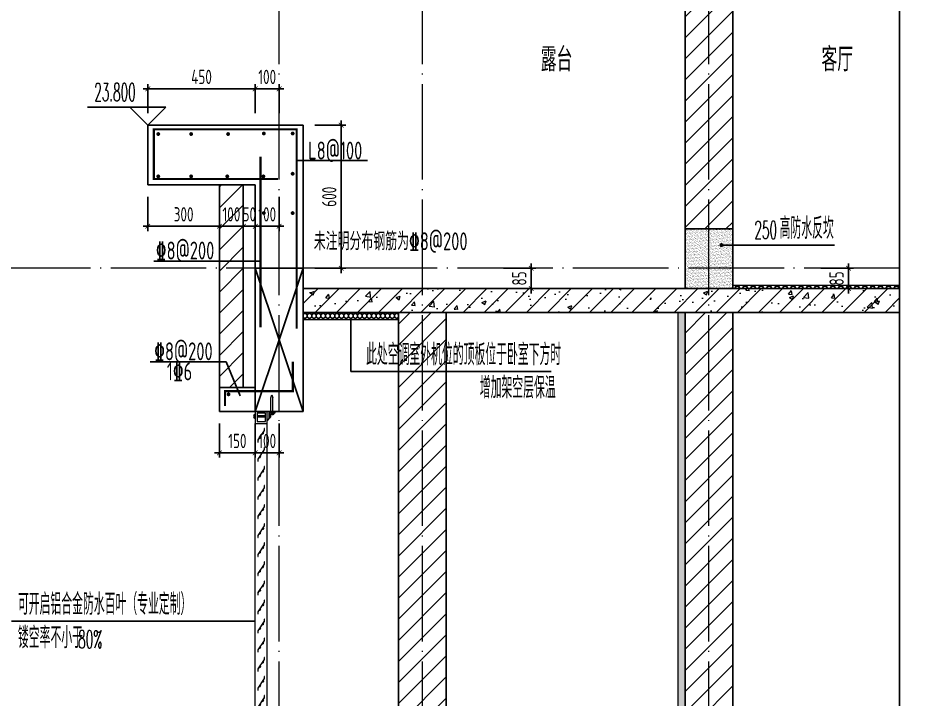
# Model space of a CAD drawing. Extents: x -668857 to 154266, y -275694 to 291306.
# Drawn here: x 25876 to 29621, y 158893 to 161749 of the extents above; entities that cross this region are included whole.
import ezdxf

# ---------------------------------------------------------------- set-up
doc = ezdxf.new("R2010")
doc.units = 0
doc.header["$LTSCALE"] = 1000
doc.linetypes.add('DOTE', pattern=[2.42, 2, -0.2, 0.02, -0.2])
doc.layers.get('0').update_dxf_attribs({"linetype": 'CONTINUOUS'})
doc.layers.get('DEFPOINTS').update_dxf_attribs({"linetype": 'CONTINUOUS'})
for name, color, linetype in [('DIM', 2, 'CONTINUOUS'), ('DIM_ELEV', 3, 'CONTINUOUS'), ('DIM_IDEN', 67, 'CONTINUOUS'), ('DIM_SYMB', 3, 'CONTINUOUS'), ('PUB_TEXT', 2, 'CONTINUOUS'), ('REIN', 6, 'CONTINUOUS'), ('S-大样-砼线', 7, 'CONTINUOUS'), ('S-引出线', 40, 'CONTINUOUS'), ('TEXT', 2, 'CONTINUOUS'), ('WALL', 5, 'CONTINUOUS'), ('立面-看线', 251, 'CONTINUOUS')]:
    doc.layers.add(name, color=color, linetype=linetype)
for name, color, linetype, lineweight in [('DOTE', 19, 'DOTE', 9), ('PUB_HATCH', 8, 'CONTINUOUS', 9), ('立面-百叶', 36, 'CONTINUOUS', 9)]:
    doc.layers.add(name, color=color, linetype=linetype, lineweight=lineweight)
doc.styles.add('_TCH_DIM', font='SIMPLEX.shx', dxfattribs={"width": 0.7, "bigfont": 'GBCBIG.shx'})
doc.styles.add('DIM_FONT_T3', font='SIMPLEX', dxfattribs={"width": 0.705882, "bigfont": 'GBCBIG'})
doc.styles.add('TSSD_DIMENSION', font='Tssdeng.shx', dxfattribs={"width": 0.7, "bigfont": 'tssdchn.shx'})
doc.styles.add('TSSD_REIN', font='tssdeng.shx', dxfattribs={"width": 0.7, "height": 300, "bigfont": 'tssdchn.shx'})
doc.dimstyles.new('TSSD_20_20', dxfattribs={"dimtxt": 60, "dimasz": 20, "dimexe": 20, "dimexo": 50, "dimgap": 20, "dimtad": 1, "dimdec": 0, "dimzin": 0, "dimdsep": 46, "dimtxsty": 'TSSD_DIMENSION', "dimblk": 'ARCHTICK', "dimblk1": 'ARCHTICK', "dimblk2": 'ARCHTICK', "dimcen": 0, "dimdle": 20, "dimclrt": 7, "dimadec": 0, "dimazin": 0, "dimtfac": 1, "dimtdec": 0, "dimtix": 1, "dimtmove": 2, "dimatfit": 3, "dimfxl": 0, "dimtolj": 1, "dimtzin": 0, "dimarcsym": 0})
pattern_1 = [(45, (-562273.49, 314686.944), (-44.1941915, 44.1941915), [])]

# ---------------------------------------------------------------- blocks, each defined once
blk = doc.blocks.new('A$C245D61ED')
at = {"layer": '立面-百叶'}
for p, q in [((61.8, 57.3), (65.7, 69.8)), ((61.8, 0), (61.8, 57.3)), ((65.7, 69.8), (70, 57.3)), ((70, 0), (70, 57.3)), ((45.9, 0), (79.7, 0)), ((79.7, -6.2), (79.7, 0)), ((-7.5, -18.3), (-11.1, -18.3)), ((-7.5, -22.8), (-11.1, -22.8)), ((-7.5, -18.3), (-7.5, -22.8)), ((38.4, -17.9), (3.4, -17.9)), ((38.4, -24.1), (3.4, -24.1)), ((52.2, -6.2), (52.2, -31.7)), ((52.2, -6.2), (79.7, -6.2)), ((61.3, -17.9), (52.2, -17.9)), ((61.3, -24.1), (52.2, -24.1)), ((61.3, -24.1), (61.3, -17.9)), ((63.4, -10.2), (63.4, -14.4)), ((63.4, -10.2), (68.8, -10.2)), ((68.8, -10.2), (68.8, -14.4)), ((-4.1, -2150), (-4.1, -50)), ((45.9, -2150), (45.9, -50)), ((52.2, -2193.7), (52.2, -2168.3)), ((-7.5, -2177.2), (-11.1, -2177.2)), ((-7.5, -2181.7), (-11.1, -2181.7)), ((-7.5, -2181.7), (-7.5, -2177.2)), ((38.4, -2175.9), (3.4, -2175.9)), ((38.4, -2182.1), (3.4, -2182.1)), ((45.9, -2200), (79.7, -2200)), ((61.3, -2175.9), (52.2, -2175.9)), ((61.3, -2182.1), (52.2, -2182.1)), ((52.2, -2193.7), (79.7, -2193.7)), ((61.3, -2175.9), (61.3, -2182.1)), ((61.8, -2200), (61.8, -2257.3)), ((63.4, -2189.8), (63.4, -2185.6)), ((63.4, -2189.8), (68.8, -2189.8)), ((68.8, -2189.8), (68.8, -2185.6)), ((70, -2200), (70, -2257.3)), ((79.7, -2193.7), (79.7, -2200)), ((61.8, -2257.3), (65.7, -2269.8)), ((65.7, -2269.8), (70, -2257.3))]:
    blk.add_line(p, q, dxfattribs=at)
for points in [[(-4.1, 0), (-4.1, -50), (45.9, -50), (45.9, 0)], [(3.4, -7.5), (3.4, -42.5), (38.4, -42.5), (38.4, -7.5)]]:
    blk.add_lwpolyline(points, close=True, dxfattribs=at)
at = {"layer": '立面-百叶', "elevation": 0}
for points in [[(52.2, -14.4), (56.4, -14.4), (56.4, -27.5), (52.2, -27.5)], [(52.2, -2185.6), (56.4, -2185.6), (56.4, -2172.5), (52.2, -2172.5)]]:
    blk.add_lwpolyline(points, dxfattribs=at)
at = {"layer": '立面-百叶'}
for points in [[(18.6, -110, 0.381382), (16.2, -107.2, -0.56119), (16.1, -106.9), (25.8, -92.6, -0.56119), (26.1, -92.6, 0.381382), (29.6, -93.8, 0.433252), (29.7, -93.6), (29.3, -92.8, 0.372825), (29, -92.7, -2.886751), (30, -91.1, 0.372825), (30.3, -91.4), (31.1, -91.4, 0.433252), (31.3, -91.3, 0.381382), (28.9, -88.5, -0.56119), (28.7, -88.2), (34.4, -79.9), (34.4, -71), (33.6, -71), (33.6, -79.6), (6.5, -119.5), (6.5, -128.1), (7.4, -128.1), (7.4, -119.7), (13.1, -111.3, -0.56119), (13.4, -111.3, 0.381382), (16.9, -112.5, 0.433252), (17, -112.3), (16.6, -111.5, 0.372825), (16.3, -111.4, -2.886751), (17.3, -109.8, 0.372825), (17.6, -110.1), (18.4, -110.1, 0.433252)], [(18.6, -190, 0.381382), (16.2, -187.2, -0.56119), (16.1, -186.9), (25.8, -172.6, -0.56119), (26.1, -172.6, 0.381382), (29.6, -173.8, 0.433252), (29.7, -173.6), (29.3, -172.8, 0.372825), (29, -172.7, -2.886751), (30, -171.1, 0.372825), (30.3, -171.4), (31.1, -171.4, 0.433252), (31.3, -171.3, 0.381382), (28.9, -168.5, -0.56119), (28.7, -168.2), (34.4, -159.9), (34.4, -151), (33.6, -151), (33.6, -159.6), (6.5, -199.5), (6.5, -208.1), (7.4, -208.1), (7.4, -199.7), (13.1, -191.3, -0.56119), (13.4, -191.3, 0.381382), (16.9, -192.5, 0.433252), (17, -192.3), (16.6, -191.5, 0.372825), (16.3, -191.4, -2.886751), (17.3, -189.8, 0.372825), (17.6, -190.1), (18.4, -190.1, 0.433252)], [(18.6, -270, 0.381382), (16.2, -267.2, -0.56119), (16.1, -266.9), (25.8, -252.6, -0.56119), (26.1, -252.6, 0.381382), (29.6, -253.8, 0.433252), (29.7, -253.6), (29.3, -252.8, 0.372825), (29, -252.7, -2.886751), (30, -251.1, 0.372825), (30.3, -251.4), (31.1, -251.4, 0.433252), (31.3, -251.3, 0.381382), (28.9, -248.5, -0.56119), (28.7, -248.2), (34.4, -239.9), (34.4, -231), (33.6, -231), (33.6, -239.6), (6.5, -279.5), (6.5, -288.1), (7.4, -288.1), (7.4, -279.7), (13.1, -271.3, -0.56119), (13.4, -271.3, 0.381382), (16.9, -272.5, 0.433252), (17, -272.3), (16.6, -271.5, 0.372825), (16.3, -271.4, -2.886751), (17.3, -269.8, 0.372825), (17.6, -270.1), (18.4, -270.1, 0.433252)], [(18.6, -350, 0.381382), (16.2, -347.2, -0.56119), (16.1, -346.9), (25.8, -332.6, -0.56119), (26.1, -332.6, 0.381382), (29.6, -333.8, 0.433252), (29.7, -333.6), (29.3, -332.8, 0.372825), (29, -332.7, -2.886751), (30, -331.1, 0.372825), (30.3, -331.4), (31.1, -331.4, 0.433252), (31.3, -331.3, 0.381382), (28.9, -328.5, -0.56119), (28.7, -328.2), (34.4, -319.9), (34.4, -311), (33.6, -311), (33.6, -319.6), (6.5, -359.5), (6.5, -368.1), (7.4, -368.1), (7.4, -359.7), (13.1, -351.3, -0.56119), (13.4, -351.3, 0.381382), (16.9, -352.5, 0.433252), (17, -352.3), (16.6, -351.5, 0.372825), (16.3, -351.4, -2.886751), (17.3, -349.8, 0.372825), (17.6, -350.1), (18.4, -350.1, 0.433252)], [(18.6, -430, 0.381382), (16.2, -427.2, -0.56119), (16.1, -426.9), (25.8, -412.6, -0.56119), (26.1, -412.6, 0.381382), (29.6, -413.8, 0.433252), (29.7, -413.6), (29.3, -412.8, 0.372825), (29, -412.7, -2.886751), (30, -411.1, 0.372825), (30.3, -411.4), (31.1, -411.4, 0.433252), (31.3, -411.3, 0.381382), (28.9, -408.5, -0.56119), (28.7, -408.2), (34.4, -399.9), (34.4, -391), (33.6, -391), (33.6, -399.6), (6.5, -439.5), (6.5, -448.1), (7.4, -448.1), (7.4, -439.7), (13.1, -431.3, -0.56119), (13.4, -431.3, 0.381382), (16.9, -432.5, 0.433252), (17, -432.3), (16.6, -431.5, 0.372825), (16.3, -431.4, -2.886751), (17.3, -429.8, 0.372825), (17.6, -430.1), (18.4, -430.1, 0.433252)], [(18.6, -510, 0.381382), (16.2, -507.2, -0.56119), (16.1, -506.9), (25.8, -492.6, -0.56119), (26.1, -492.6, 0.381382), (29.6, -493.8, 0.433252), (29.7, -493.6), (29.3, -492.8, 0.372825), (29, -492.7, -2.886751), (30, -491.1, 0.372825), (30.3, -491.4), (31.1, -491.4, 0.433252), (31.3, -491.3, 0.381382), (28.9, -488.5, -0.56119), (28.7, -488.2), (34.4, -479.9), (34.4, -471), (33.6, -471), (33.6, -479.6), (6.5, -519.5), (6.5, -528.1), (7.4, -528.1), (7.4, -519.7), (13.1, -511.3, -0.56119), (13.4, -511.3, 0.381382), (16.9, -512.5, 0.433252), (17, -512.3), (16.6, -511.5, 0.372825), (16.3, -511.4, -2.886751), (17.3, -509.8, 0.372825), (17.6, -510.1), (18.4, -510.1, 0.433252)], [(18.6, -590, 0.381382), (16.2, -587.2, -0.56119), (16.1, -586.9), (25.8, -572.6, -0.56119), (26.1, -572.6, 0.381382), (29.6, -573.8, 0.433252), (29.7, -573.6), (29.3, -572.8, 0.372825), (29, -572.7, -2.886751), (30, -571.1, 0.372825), (30.3, -571.4), (31.1, -571.4, 0.433252), (31.3, -571.3, 0.381382), (28.9, -568.5, -0.56119), (28.7, -568.2), (34.4, -559.9), (34.4, -551), (33.6, -551), (33.6, -559.6), (6.5, -599.5), (6.5, -608.1), (7.4, -608.1), (7.4, -599.7), (13.1, -591.3, -0.56119), (13.4, -591.3, 0.381382), (16.9, -592.5, 0.433252), (17, -592.3), (16.6, -591.5, 0.372825), (16.3, -591.4, -2.886751), (17.3, -589.8, 0.372825), (17.6, -590.1), (18.4, -590.1, 0.433252)], [(18.6, -670, 0.381382), (16.2, -667.2, -0.56119), (16.1, -666.9), (25.8, -652.6, -0.56119), (26.1, -652.6, 0.381382), (29.6, -653.8, 0.433252), (29.7, -653.6), (29.3, -652.8, 0.372825), (29, -652.7, -2.886751), (30, -651.1, 0.372825), (30.3, -651.4), (31.1, -651.4, 0.433252), (31.3, -651.3, 0.381382), (28.9, -648.5, -0.56119), (28.7, -648.2), (34.4, -639.9), (34.4, -631), (33.6, -631), (33.6, -639.6), (6.5, -679.5), (6.5, -688.1), (7.4, -688.1), (7.4, -679.7), (13.1, -671.3, -0.56119), (13.4, -671.3, 0.381382), (16.9, -672.5, 0.433252), (17, -672.3), (16.6, -671.5, 0.372825), (16.3, -671.4, -2.886751), (17.3, -669.8, 0.372825), (17.6, -670.1), (18.4, -670.1, 0.433252)], [(18.6, -750, 0.381382), (16.2, -747.2, -0.56119), (16.1, -746.9), (25.8, -732.6, -0.56119), (26.1, -732.6, 0.381382), (29.6, -733.8, 0.433252), (29.7, -733.6), (29.3, -732.8, 0.372825), (29, -732.7, -2.886751), (30, -731.1, 0.372825), (30.3, -731.4), (31.1, -731.4, 0.433252), (31.3, -731.3, 0.381382), (28.9, -728.5, -0.56119), (28.7, -728.2), (34.4, -719.9), (34.4, -711), (33.6, -711), (33.6, -719.6), (6.5, -759.5), (6.5, -768.1), (7.4, -768.1), (7.4, -759.7), (13.1, -751.3, -0.56119), (13.4, -751.3, 0.381382), (16.9, -752.5, 0.433252), (17, -752.3), (16.6, -751.5, 0.372825), (16.3, -751.4, -2.886751), (17.3, -749.8, 0.372825), (17.6, -750.1), (18.4, -750.1, 0.433252)], [(18.6, -830, 0.381382), (16.2, -827.2, -0.56119), (16.1, -826.9), (25.8, -812.6, -0.56119), (26.1, -812.6, 0.381382), (29.6, -813.8, 0.433252), (29.7, -813.6), (29.3, -812.8, 0.372825), (29, -812.7, -2.886751), (30, -811.1, 0.372825), (30.3, -811.4), (31.1, -811.4, 0.433252), (31.3, -811.3, 0.381382), (28.9, -808.5, -0.56119), (28.7, -808.2), (34.4, -799.9), (34.4, -791), (33.6, -791), (33.6, -799.6), (6.5, -839.5), (6.5, -848.1), (7.4, -848.1), (7.4, -839.7), (13.1, -831.3, -0.56119), (13.4, -831.3, 0.381382), (16.9, -832.5, 0.433252), (17, -832.3), (16.6, -831.5, 0.372825), (16.3, -831.4, -2.886751), (17.3, -829.8, 0.372825), (17.6, -830.1), (18.4, -830.1, 0.433252)], [(18.6, -910, 0.381382), (16.2, -907.2, -0.56119), (16.1, -906.9), (25.8, -892.6, -0.56119), (26.1, -892.6, 0.381382), (29.6, -893.8, 0.433252), (29.7, -893.6), (29.3, -892.8, 0.372825), (29, -892.7, -2.886751), (30, -891.1, 0.372825), (30.3, -891.4), (31.1, -891.4, 0.433252), (31.3, -891.3, 0.381382), (28.9, -888.5, -0.56119), (28.7, -888.2), (34.4, -879.9), (34.4, -871), (33.6, -871), (33.6, -879.6), (6.5, -919.5), (6.5, -928.1), (7.4, -928.1), (7.4, -919.7), (13.1, -911.3, -0.56119), (13.4, -911.3, 0.381382), (16.9, -912.5, 0.433252), (17, -912.3), (16.6, -911.5, 0.372825), (16.3, -911.4, -2.886751), (17.3, -909.8, 0.372825), (17.6, -910.1), (18.4, -910.1, 0.433252)], [(18.6, -990, 0.381382), (16.2, -987.2, -0.56119), (16.1, -986.9), (25.8, -972.6, -0.56119), (26.1, -972.6, 0.381382), (29.6, -973.8, 0.433252), (29.7, -973.6), (29.3, -972.8, 0.372825), (29, -972.7, -2.886751), (30, -971.1, 0.372825), (30.3, -971.4), (31.1, -971.4, 0.433252), (31.3, -971.3, 0.381382), (28.9, -968.5, -0.56119), (28.7, -968.2), (34.4, -959.9), (34.4, -951), (33.6, -951), (33.6, -959.6), (6.5, -999.5), (6.5, -1008.1), (7.4, -1008.1), (7.4, -999.7), (13.1, -991.3, -0.56119), (13.4, -991.3, 0.381382), (16.9, -992.5, 0.433252), (17, -992.3), (16.6, -991.5, 0.372825), (16.3, -991.4, -2.886751), (17.3, -989.8, 0.372825), (17.6, -990.1), (18.4, -990.1, 0.433252)], [(18.6, -1070, 0.381382), (16.2, -1067.2, -0.56119), (16.1, -1066.9), (25.8, -1052.6, -0.56119), (26.1, -1052.6, 0.381382), (29.6, -1053.8, 0.433252), (29.7, -1053.6), (29.3, -1052.8, 0.372825), (29, -1052.7, -2.886751), (30, -1051.1, 0.372825), (30.3, -1051.4), (31.1, -1051.4, 0.433252), (31.3, -1051.3, 0.381382), (28.9, -1048.5, -0.56119), (28.7, -1048.2), (34.4, -1039.9), (34.4, -1031), (33.6, -1031), (33.6, -1039.6), (6.5, -1079.5), (6.5, -1088.1), (7.4, -1088.1), (7.4, -1079.7), (13.1, -1071.3, -0.56119), (13.4, -1071.3, 0.381382), (16.9, -1072.5, 0.433252), (17, -1072.3), (16.6, -1071.5, 0.372825), (16.3, -1071.4, -2.886751), (17.3, -1069.8, 0.372825), (17.6, -1070.1), (18.4, -1070.1, 0.433252)], [(18.6, -1150, 0.381382), (16.2, -1147.2, -0.56119), (16.1, -1146.9), (25.8, -1132.6, -0.56119), (26.1, -1132.6, 0.381382), (29.6, -1133.8, 0.433252), (29.7, -1133.6), (29.3, -1132.8, 0.372825), (29, -1132.7, -2.886751), (30, -1131.1, 0.372825), (30.3, -1131.4), (31.1, -1131.4, 0.433252), (31.3, -1131.3, 0.381382), (28.9, -1128.5, -0.56119), (28.7, -1128.2), (34.4, -1119.9), (34.4, -1111), (33.6, -1111), (33.6, -1119.6), (6.5, -1159.5), (6.5, -1168.1), (7.4, -1168.1), (7.4, -1159.7), (13.1, -1151.3, -0.56119), (13.4, -1151.3, 0.381382), (16.9, -1152.5, 0.433252), (17, -1152.3), (16.6, -1151.5, 0.372825), (16.3, -1151.4, -2.886751), (17.3, -1149.8, 0.372825), (17.6, -1150.1), (18.4, -1150.1, 0.433252)], [(18.6, -1230, 0.381382), (16.2, -1227.2, -0.56119), (16.1, -1226.9), (25.8, -1212.6, -0.56119), (26.1, -1212.6, 0.381382), (29.6, -1213.8, 0.433252), (29.7, -1213.6), (29.3, -1212.8, 0.372825), (29, -1212.7, -2.886751), (30, -1211.1, 0.372825), (30.3, -1211.4), (31.1, -1211.4, 0.433252), (31.3, -1211.3, 0.381382), (28.9, -1208.5, -0.56119), (28.7, -1208.2), (34.4, -1199.9), (34.4, -1191), (33.6, -1191), (33.6, -1199.6), (6.5, -1239.5), (6.5, -1248.1), (7.4, -1248.1), (7.4, -1239.7), (13.1, -1231.3, -0.56119), (13.4, -1231.3, 0.381382), (16.9, -1232.5, 0.433252), (17, -1232.3), (16.6, -1231.5, 0.372825), (16.3, -1231.4, -2.886751), (17.3, -1229.8, 0.372825), (17.6, -1230.1), (18.4, -1230.1, 0.433252)], [(18.6, -1310, 0.381382), (16.2, -1307.2, -0.56119), (16.1, -1306.9), (25.8, -1292.6, -0.56119), (26.1, -1292.6, 0.381382), (29.6, -1293.8, 0.433252), (29.7, -1293.6), (29.3, -1292.8, 0.372825), (29, -1292.7, -2.886751), (30, -1291.1, 0.372825), (30.3, -1291.4), (31.1, -1291.4, 0.433252), (31.3, -1291.3, 0.381382), (28.9, -1288.5, -0.56119), (28.7, -1288.2), (34.4, -1279.9), (34.4, -1271), (33.6, -1271), (33.6, -1279.6), (6.5, -1319.5), (6.5, -1328.1), (7.4, -1328.1), (7.4, -1319.7), (13.1, -1311.3, -0.56119), (13.4, -1311.3, 0.381382), (16.9, -1312.5, 0.433252), (17, -1312.3), (16.6, -1311.5, 0.372825), (16.3, -1311.4, -2.886751), (17.3, -1309.8, 0.372825), (17.6, -1310.1), (18.4, -1310.1, 0.433252)], [(18.6, -1390, 0.381382), (16.2, -1387.2, -0.56119), (16.1, -1386.9), (25.8, -1372.6, -0.56119), (26.1, -1372.6, 0.381382), (29.6, -1373.8, 0.433252), (29.7, -1373.6), (29.3, -1372.8, 0.372825), (29, -1372.7, -2.886751), (30, -1371.1, 0.372825), (30.3, -1371.4), (31.1, -1371.4, 0.433252), (31.3, -1371.3, 0.381382), (28.9, -1368.5, -0.56119), (28.7, -1368.2), (34.4, -1359.9), (34.4, -1351), (33.6, -1351), (33.6, -1359.6), (6.5, -1399.5), (6.5, -1408.1), (7.4, -1408.1), (7.4, -1399.7), (13.1, -1391.3, -0.56119), (13.4, -1391.3, 0.381382), (16.9, -1392.5, 0.433252), (17, -1392.3), (16.6, -1391.5, 0.372825), (16.3, -1391.4, -2.886751), (17.3, -1389.8, 0.372825), (17.6, -1390.1), (18.4, -1390.1, 0.433252)], [(18.6, -1470, 0.381382), (16.2, -1467.2, -0.56119), (16.1, -1466.9), (25.8, -1452.6, -0.56119), (26.1, -1452.6, 0.381382), (29.6, -1453.8, 0.433252), (29.7, -1453.6), (29.3, -1452.8, 0.372825), (29, -1452.7, -2.886751), (30, -1451.1, 0.372825), (30.3, -1451.4), (31.1, -1451.4, 0.433252), (31.3, -1451.3, 0.381382), (28.9, -1448.5, -0.56119), (28.7, -1448.2), (34.4, -1439.9), (34.4, -1431), (33.6, -1431), (33.6, -1439.6), (6.5, -1479.5), (6.5, -1488.1), (7.4, -1488.1), (7.4, -1479.7), (13.1, -1471.3, -0.56119), (13.4, -1471.3, 0.381382), (16.9, -1472.5, 0.433252), (17, -1472.3), (16.6, -1471.5, 0.372825), (16.3, -1471.4, -2.886751), (17.3, -1469.8, 0.372825), (17.6, -1470.1), (18.4, -1470.1, 0.433252)], [(18.6, -1550, 0.381382), (16.2, -1547.2, -0.56119), (16.1, -1546.9), (25.8, -1532.6, -0.56119), (26.1, -1532.6, 0.381382), (29.6, -1533.8, 0.433252), (29.7, -1533.6), (29.3, -1532.8, 0.372825), (29, -1532.7, -2.886751), (30, -1531.1, 0.372825), (30.3, -1531.4), (31.1, -1531.4, 0.433252), (31.3, -1531.3, 0.381382), (28.9, -1528.5, -0.56119), (28.7, -1528.2), (34.4, -1519.9), (34.4, -1511), (33.6, -1511), (33.6, -1519.6), (6.5, -1559.5), (6.5, -1568.1), (7.4, -1568.1), (7.4, -1559.7), (13.1, -1551.3, -0.56119), (13.4, -1551.3, 0.381382), (16.9, -1552.5, 0.433252), (17, -1552.3), (16.6, -1551.5, 0.372825), (16.3, -1551.4, -2.886751), (17.3, -1549.8, 0.372825), (17.6, -1550.1), (18.4, -1550.1, 0.433252)], [(18.6, -1630, 0.381382), (16.2, -1627.2, -0.56119), (16.1, -1626.9), (25.8, -1612.6, -0.56119), (26.1, -1612.6, 0.381382), (29.6, -1613.8, 0.433252), (29.7, -1613.6), (29.3, -1612.8, 0.372825), (29, -1612.7, -2.886751), (30, -1611.1, 0.372825), (30.3, -1611.4), (31.1, -1611.4, 0.433252), (31.3, -1611.3, 0.381382), (28.9, -1608.5, -0.56119), (28.7, -1608.2), (34.4, -1599.9), (34.4, -1591), (33.6, -1591), (33.6, -1599.6), (6.5, -1639.5), (6.5, -1648.1), (7.4, -1648.1), (7.4, -1639.7), (13.1, -1631.3, -0.56119), (13.4, -1631.3, 0.381382), (16.9, -1632.5, 0.433252), (17, -1632.3), (16.6, -1631.5, 0.372825), (16.3, -1631.4, -2.886751), (17.3, -1629.8, 0.372825), (17.6, -1630.1), (18.4, -1630.1, 0.433252)], [(18.6, -1710, 0.381382), (16.2, -1707.2, -0.56119), (16.1, -1706.9), (25.8, -1692.6, -0.56119), (26.1, -1692.6, 0.381382), (29.6, -1693.8, 0.433252), (29.7, -1693.6), (29.3, -1692.8, 0.372825), (29, -1692.7, -2.886751), (30, -1691.1, 0.372825), (30.3, -1691.4), (31.1, -1691.4, 0.433252), (31.3, -1691.3, 0.381382), (28.9, -1688.5, -0.56119), (28.7, -1688.2), (34.4, -1679.9), (34.4, -1671), (33.6, -1671), (33.6, -1679.6), (6.5, -1719.5), (6.5, -1728.1), (7.4, -1728.1), (7.4, -1719.7), (13.1, -1711.3, -0.56119), (13.4, -1711.3, 0.381382), (16.9, -1712.5, 0.433252), (17, -1712.3), (16.6, -1711.5, 0.372825), (16.3, -1711.4, -2.886751), (17.3, -1709.8, 0.372825), (17.6, -1710.1), (18.4, -1710.1, 0.433252)], [(18.6, -1790, 0.381382), (16.2, -1787.2, -0.56119), (16.1, -1786.9), (25.8, -1772.6, -0.56119), (26.1, -1772.6, 0.381382), (29.6, -1773.8, 0.433252), (29.7, -1773.6), (29.3, -1772.8, 0.372825), (29, -1772.7, -2.886751), (30, -1771.1, 0.372825), (30.3, -1771.4), (31.1, -1771.4, 0.433252), (31.3, -1771.3, 0.381382), (28.9, -1768.5, -0.56119), (28.7, -1768.2), (34.4, -1759.9), (34.4, -1751), (33.6, -1751), (33.6, -1759.6), (6.5, -1799.5), (6.5, -1808.1), (7.4, -1808.1), (7.4, -1799.7), (13.1, -1791.3, -0.56119), (13.4, -1791.3, 0.381382), (16.9, -1792.5, 0.433252), (17, -1792.3), (16.6, -1791.5, 0.372825), (16.3, -1791.4, -2.886751), (17.3, -1789.8, 0.372825), (17.6, -1790.1), (18.4, -1790.1, 0.433252)], [(18.6, -1870, 0.381382), (16.2, -1867.2, -0.56119), (16.1, -1866.9), (25.8, -1852.6, -0.56119), (26.1, -1852.6, 0.381382), (29.6, -1853.8, 0.433252), (29.7, -1853.6), (29.3, -1852.8, 0.372825), (29, -1852.7, -2.886751), (30, -1851.1, 0.372825), (30.3, -1851.4), (31.1, -1851.4, 0.433252), (31.3, -1851.3, 0.381382), (28.9, -1848.5, -0.56119), (28.7, -1848.2), (34.4, -1839.9), (34.4, -1831), (33.6, -1831), (33.6, -1839.6), (6.5, -1879.5), (6.5, -1888.1), (7.4, -1888.1), (7.4, -1879.7), (13.1, -1871.3, -0.56119), (13.4, -1871.3, 0.381382), (16.9, -1872.5, 0.433252), (17, -1872.3), (16.6, -1871.5, 0.372825), (16.3, -1871.4, -2.886751), (17.3, -1869.8, 0.372825), (17.6, -1870.1), (18.4, -1870.1, 0.433252)], [(18.6, -1950, 0.381382), (16.2, -1947.2, -0.56119), (16.1, -1946.9), (25.8, -1932.6, -0.56119), (26.1, -1932.6, 0.381382), (29.6, -1933.8, 0.433252), (29.7, -1933.6), (29.3, -1932.8, 0.372825), (29, -1932.7, -2.886751), (30, -1931.1, 0.372825), (30.3, -1931.4), (31.1, -1931.4, 0.433252), (31.3, -1931.3, 0.381382), (28.9, -1928.5, -0.56119), (28.7, -1928.2), (34.4, -1919.9), (34.4, -1911), (33.6, -1911), (33.6, -1919.6), (6.5, -1959.5), (6.5, -1968.1), (7.4, -1968.1), (7.4, -1959.7), (13.1, -1951.3, -0.56119), (13.4, -1951.3, 0.381382), (16.9, -1952.5, 0.433252), (17, -1952.3), (16.6, -1951.5, 0.372825), (16.3, -1951.4, -2.886751), (17.3, -1949.8, 0.372825), (17.6, -1950.1), (18.4, -1950.1, 0.433252)], [(18.6, -2030, 0.381382), (16.2, -2027.2, -0.56119), (16.1, -2026.9), (25.8, -2012.6, -0.56119), (26.1, -2012.6, 0.381382), (29.6, -2013.8, 0.433252), (29.7, -2013.6), (29.3, -2012.8, 0.372825), (29, -2012.7, -2.886751), (30, -2011.1, 0.372825), (30.3, -2011.4), (31.1, -2011.4, 0.433252), (31.3, -2011.3, 0.381382), (28.9, -2008.5, -0.56119), (28.7, -2008.2), (34.4, -1999.9), (34.4, -1991), (33.6, -1991), (33.6, -1999.6), (6.5, -2039.5), (6.5, -2048.1), (7.4, -2048.1), (7.4, -2039.7), (13.1, -2031.3, -0.56119), (13.4, -2031.3, 0.381382), (16.9, -2032.5, 0.433252), (17, -2032.3), (16.6, -2031.5, 0.372825), (16.3, -2031.4, -2.886751), (17.3, -2029.8, 0.372825), (17.6, -2030.1), (18.4, -2030.1, 0.433252)], [(18.6, -2110, 0.381382), (16.2, -2107.2, -0.56119), (16.1, -2106.9), (25.8, -2092.6, -0.56119), (26.1, -2092.6, 0.381382), (29.6, -2093.8, 0.433252), (29.7, -2093.6), (29.3, -2092.8, 0.372825), (29, -2092.7, -2.886751), (30, -2091.1, 0.372825), (30.3, -2091.4), (31.1, -2091.4, 0.433252), (31.3, -2091.3, 0.381382), (28.9, -2088.5, -0.56119), (28.7, -2088.2), (34.4, -2079.9), (34.4, -2071), (33.6, -2071), (33.6, -2079.6), (6.5, -2119.5), (6.5, -2128.1), (7.4, -2128.1), (7.4, -2119.7), (13.1, -2111.3, -0.56119), (13.4, -2111.3, 0.381382), (16.9, -2112.5, 0.433252), (17, -2112.3), (16.6, -2111.5, 0.372825), (16.3, -2111.4, -2.886751), (17.3, -2109.8, 0.372825), (17.6, -2110.1), (18.4, -2110.1, 0.433252)]]:
    blk.add_lwpolyline(points, format="xyb", close=True, dxfattribs=at)
at = {"layer": '立面-百叶', "elevation": 0}
for points in [[(-4.1, -2200), (-4.1, -2150), (45.9, -2150), (45.9, -2200)], [(3.4, -2192.5), (3.4, -2157.5), (38.4, -2157.5), (38.4, -2192.5)]]:
    blk.add_lwpolyline(points, close=True, dxfattribs=at)
at = {"layer": '立面-百叶'}
for centre, radius, start, end in [((-2.6, -20.6), 8.77, 100.1805, 164.9513), ((-2.6, -20.6), 8.77, 195.0487, 259.8195), ((42.9, -28), 9.94, 287.5787, 338.7505), ((66.1, -4.4), 10.4, 190.1805, 254.9513), ((66.1, -4.4), 10.4, 285.0487, 349.8195), ((-2.6, -2179.4), 8.77, 100.1805, 164.9513), ((42.9, -2172), 9.94, 21.2495, 72.4213), ((-2.6, -2179.4), 8.77, 195.0487, 259.8195), ((66.1, -2195.6), 10.4, 105.0487, 169.8195), ((66.1, -2195.6), 10.4, 10.1805, 74.9513)]:
    blk.add_arc(centre, radius, start, end, dxfattribs=at)
blk = doc.blocks.new('_ArchTick')
at = {"color": 0, "linetype": 'ByBlock', "const_width": 0.15}
blk.add_lwpolyline([(-0.5, -0.5), (0.5, 0.5)], dxfattribs=at)
blk = doc.blocks.new('*D2546')
at = {"layer": 'DEFPOINTS', "color": 0}
for p in [(27069.8, 161299.1), (27229.8, 161299.1), (27069.8, 160699)]:
    blk.add_point(p, dxfattribs=at)
at = {"layer": 'DIM', "color": 0, "lineweight": -2}
for p, q in [((27229.8, 160679), (27229.8, 161319.1)), ((27119.8, 161299.1), (27249.8, 161299.1)), ((27119.8, 160699), (27249.8, 160699))]:
    blk.add_line(p, q, dxfattribs=at)
at = {"layer": 'DIM', "color": 0, "lineweight": -2, "xscale": 20, "yscale": 20, "zscale": 20}
for p, rotation in [((27229.8, 161299.1), 90), ((27229.8, 160699), 270)]:
    blk.add_blockref('_ArchTick', p, dxfattribs=dict(at, rotation=rotation))
at = {"layer": 'DIM', "color": 7, "insert": (27179.8, 160999.1), "char_height": 60, "attachment_point": 5, "rotation": 90, "style": 'TSSD_DIMENSION'}
blk.add_mtext('\\A1;600', dxfattribs=at)
blk = doc.blocks.new('*D2547')
at = {"layer": 'DEFPOINTS', "color": 0}
for p in [(27859.7, 160699), (28025.6, 160699), (27859.7, 160614)]:
    blk.add_point(p, dxfattribs=at)
at = {"layer": 'DIM', "color": 0, "lineweight": -2}
for p, q in [((28025.6, 160699), (28025.6, 160719)), ((27909.7, 160699), (28045.6, 160699)), ((28025.6, 160614), (28025.6, 160699)), ((27909.7, 160614), (28045.6, 160614)), ((28025.6, 160614), (28025.6, 160594))]:
    blk.add_line(p, q, dxfattribs=at)
at = {"layer": 'DIM', "color": 0, "lineweight": -2, "xscale": 20, "yscale": 20, "zscale": 20}
for p, rotation in [((28025.6, 160699), 270), ((28025.6, 160614), 90)]:
    blk.add_blockref('_ArchTick', p, dxfattribs=dict(at, rotation=rotation))
at = {"layer": 'DIM', "color": 7, "insert": (27975.6, 160656.5), "char_height": 60, "attachment_point": 5, "rotation": 90, "style": 'TSSD_DIMENSION'}
blk.add_mtext('\\A1;85', dxfattribs=at)
blk = doc.blocks.new('*D2548')
at = {"layer": 'DEFPOINTS', "color": 0}
for p in [(29188.8, 160699), (29354.7, 160699), (29188.8, 160614)]:
    blk.add_point(p, dxfattribs=at)
at = {"layer": 'DIM', "color": 0, "lineweight": -2}
for p, q in [((29354.7, 160699), (29354.7, 160719)), ((29238.8, 160699), (29374.7, 160699)), ((29354.7, 160614), (29354.7, 160699)), ((29238.8, 160614), (29374.7, 160614)), ((29354.7, 160614), (29354.7, 160594))]:
    blk.add_line(p, q, dxfattribs=at)
at = {"layer": 'DIM', "color": 0, "lineweight": -2, "xscale": 20, "yscale": 20, "zscale": 20}
for p, rotation in [((29354.7, 160699), 270), ((29354.7, 160614), 90)]:
    blk.add_blockref('_ArchTick', p, dxfattribs=dict(at, rotation=rotation))
at = {"layer": 'DIM', "color": 7, "insert": (29304.7, 160656.5), "char_height": 60, "attachment_point": 5, "rotation": 90, "style": 'TSSD_DIMENSION'}
blk.add_mtext('\\A1;85', dxfattribs=at)
blk = doc.blocks.new('*D2558')
at = {"layer": 'DEFPOINTS', "color": 0}
for p in [(26869.8, 161451.4), (26419.8, 161299), (26869.8, 161299)]:
    blk.add_point(p, dxfattribs=at)
at = {"layer": 'DIM', "color": 0, "lineweight": -2}
for p, q in [((26419.8, 161349), (26419.8, 161471.4)), ((26869.8, 161349), (26869.8, 161471.4)), ((26399.8, 161451.4), (26889.8, 161451.4))]:
    blk.add_line(p, q, dxfattribs=at)
at = {"layer": 'DIM', "color": 0, "lineweight": -2, "xscale": 20, "yscale": 20, "zscale": 20, "rotation": 180}
blk.add_blockref('_ArchTick', (26419.8, 161451.4), dxfattribs=at)
at = {"layer": 'DIM', "color": 0, "lineweight": -2, "xscale": 20, "yscale": 20, "zscale": 20}
blk.add_blockref('_ArchTick', (26869.8, 161451.4), dxfattribs=at)
at = {"layer": 'DIM', "color": 7, "insert": (26644.8, 161501.4), "char_height": 60, "attachment_point": 5, "style": 'TSSD_DIMENSION'}
blk.add_mtext('\\A1;450', dxfattribs=at)
blk = doc.blocks.new('*D2559')
at = {"layer": 'DEFPOINTS', "color": 0}
for p in [(26969.8, 161451.4), (26869.8, 161299), (26969.8, 161299)]:
    blk.add_point(p, dxfattribs=at)
at = {"layer": 'DIM', "color": 0, "lineweight": -2}
for p, q in [((26869.8, 161349), (26869.8, 161471.4)), ((26969.8, 161349), (26969.8, 161471.4)), ((26869.8, 161451.4), (26849.8, 161451.4)), ((26869.8, 161451.4), (26969.8, 161451.4)), ((26969.8, 161451.4), (26989.8, 161451.4))]:
    blk.add_line(p, q, dxfattribs=at)
at = {"layer": 'DIM', "color": 0, "lineweight": -2, "xscale": 20, "yscale": 20, "zscale": 20}
blk.add_blockref('_ArchTick', (26869.8, 161451.4), dxfattribs=at)
at = {"layer": 'DIM', "color": 0, "lineweight": -2, "xscale": 20, "yscale": 20, "zscale": 20, "rotation": 180}
blk.add_blockref('_ArchTick', (26969.8, 161451.4), dxfattribs=at)
at = {"layer": 'DIM', "color": 7, "insert": (26919.8, 161501.4), "char_height": 60, "attachment_point": 5, "style": 'TSSD_DIMENSION'}
blk.add_mtext('\\A1;100', dxfattribs=at)
blk = doc.blocks.new('*D2560')
at = {"layer": 'DEFPOINTS', "color": 0}
for p in [(26419.8, 161049), (26719.8, 161049), (26719.8, 160875.3)]:
    blk.add_point(p, dxfattribs=at)
at = {"layer": 'DIM', "color": 0, "lineweight": -2}
for p, q in [((26419.8, 160999), (26419.8, 160855.3)), ((26719.8, 160999), (26719.8, 160855.3)), ((26399.8, 160875.3), (26739.8, 160875.3))]:
    blk.add_line(p, q, dxfattribs=at)
at = {"layer": 'DIM', "color": 0, "lineweight": -2, "xscale": 20, "yscale": 20, "zscale": 20, "rotation": 180}
blk.add_blockref('_ArchTick', (26419.8, 160875.3), dxfattribs=at)
at = {"layer": 'DIM', "color": 0, "lineweight": -2, "xscale": 20, "yscale": 20, "zscale": 20}
blk.add_blockref('_ArchTick', (26719.8, 160875.3), dxfattribs=at)
at = {"layer": 'DIM', "color": 7, "insert": (26569.8, 160925.3), "char_height": 60, "attachment_point": 5, "style": 'TSSD_DIMENSION'}
blk.add_mtext('\\A1;300', dxfattribs=at)
blk = doc.blocks.new('*D2561')
at = {"layer": 'DEFPOINTS', "color": 0}
for p in [(26719.8, 161049), (26819.8, 161049), (26819.8, 160875.3)]:
    blk.add_point(p, dxfattribs=at)
at = {"layer": 'DIM', "color": 0, "lineweight": -2}
for p, q in [((26719.8, 160999), (26719.8, 160855.3)), ((26819.8, 160999), (26819.8, 160855.3)), ((26719.8, 160875.3), (26699.8, 160875.3)), ((26719.8, 160875.3), (26819.8, 160875.3)), ((26819.8, 160875.3), (26839.8, 160875.3))]:
    blk.add_line(p, q, dxfattribs=at)
at = {"layer": 'DIM', "color": 0, "lineweight": -2, "xscale": 20, "yscale": 20, "zscale": 20}
blk.add_blockref('_ArchTick', (26719.8, 160875.3), dxfattribs=at)
at = {"layer": 'DIM', "color": 0, "lineweight": -2, "xscale": 20, "yscale": 20, "zscale": 20, "rotation": 180}
blk.add_blockref('_ArchTick', (26819.8, 160875.3), dxfattribs=at)
at = {"layer": 'DIM', "color": 7, "insert": (26769.8, 160925.3), "char_height": 60, "attachment_point": 5, "style": 'TSSD_DIMENSION'}
blk.add_mtext('\\A1;100', dxfattribs=at)
blk = doc.blocks.new('*D2562')
at = {"layer": 'DEFPOINTS', "color": 0}
for p in [(26819.8, 161049), (26869.8, 161049), (26869.8, 160875.3)]:
    blk.add_point(p, dxfattribs=at)
at = {"layer": 'DIM', "color": 0, "lineweight": -2}
for p, q in [((26819.8, 160999), (26819.8, 160855.3)), ((26869.8, 160999), (26869.8, 160855.3)), ((26819.8, 160875.3), (26799.8, 160875.3)), ((26819.8, 160875.3), (26869.8, 160875.3)), ((26869.8, 160875.3), (26889.8, 160875.3))]:
    blk.add_line(p, q, dxfattribs=at)
at = {"layer": 'DIM', "color": 0, "lineweight": -2, "xscale": 20, "yscale": 20, "zscale": 20}
blk.add_blockref('_ArchTick', (26819.8, 160875.3), dxfattribs=at)
at = {"layer": 'DIM', "color": 0, "lineweight": -2, "xscale": 20, "yscale": 20, "zscale": 20, "rotation": 180}
blk.add_blockref('_ArchTick', (26869.8, 160875.3), dxfattribs=at)
at = {"layer": 'DIM', "color": 7, "insert": (26844.8, 160925.3), "char_height": 60, "attachment_point": 5, "style": 'TSSD_DIMENSION'}
blk.add_mtext('\\A1;50', dxfattribs=at)
blk = doc.blocks.new('*D2563')
at = {"layer": 'DEFPOINTS', "color": 0}
for p in [(26869.8, 161049), (26969.8, 161049), (26969.8, 160875.3)]:
    blk.add_point(p, dxfattribs=at)
at = {"layer": 'DIM', "color": 0, "lineweight": -2}
for p, q in [((26869.8, 160999), (26869.8, 160855.3)), ((26969.8, 160999), (26969.8, 160855.3)), ((26869.8, 160875.3), (26849.8, 160875.3)), ((26869.8, 160875.3), (26969.8, 160875.3)), ((26969.8, 160875.3), (26989.8, 160875.3))]:
    blk.add_line(p, q, dxfattribs=at)
at = {"layer": 'DIM', "color": 0, "lineweight": -2, "xscale": 20, "yscale": 20, "zscale": 20}
blk.add_blockref('_ArchTick', (26869.8, 160875.3), dxfattribs=at)
at = {"layer": 'DIM', "color": 0, "lineweight": -2, "xscale": 20, "yscale": 20, "zscale": 20, "rotation": 180}
blk.add_blockref('_ArchTick', (26969.8, 160875.3), dxfattribs=at)
at = {"layer": 'DIM', "color": 7, "insert": (26919.8, 160925.3), "char_height": 60, "attachment_point": 5, "style": 'TSSD_DIMENSION'}
blk.add_mtext('\\A1;100', dxfattribs=at)
blk = doc.blocks.new('*D2564')
at = {"layer": 'DEFPOINTS', "color": 0}
for p in [(26719.8, 160099), (26869.8, 160099), (26869.8, 159925.3)]:
    blk.add_point(p, dxfattribs=at)
at = {"layer": 'DIM', "color": 0, "lineweight": -2}
for p, q in [((26719.8, 160049), (26719.8, 159905.3)), ((26869.8, 160049), (26869.8, 159905.3)), ((26699.8, 159925.3), (26889.8, 159925.3))]:
    blk.add_line(p, q, dxfattribs=at)
at = {"layer": 'DIM', "color": 0, "lineweight": -2, "xscale": 20, "yscale": 20, "zscale": 20, "rotation": 180}
blk.add_blockref('_ArchTick', (26719.8, 159925.3), dxfattribs=at)
at = {"layer": 'DIM', "color": 0, "lineweight": -2, "xscale": 20, "yscale": 20, "zscale": 20}
blk.add_blockref('_ArchTick', (26869.8, 159925.3), dxfattribs=at)
at = {"layer": 'DIM', "color": 7, "insert": (26794.8, 159975.3), "char_height": 60, "attachment_point": 5, "style": 'TSSD_DIMENSION'}
blk.add_mtext('\\A1;150', dxfattribs=at)
blk = doc.blocks.new('*D2565')
at = {"layer": 'DEFPOINTS', "color": 0}
for p in [(26869.8, 160099), (26969.8, 160099), (26969.8, 159925.3)]:
    blk.add_point(p, dxfattribs=at)
at = {"layer": 'DIM', "color": 0, "lineweight": -2}
for p, q in [((26869.8, 160049), (26869.8, 159905.3)), ((26969.8, 160049), (26969.8, 159905.3)), ((26869.8, 159925.3), (26849.8, 159925.3)), ((26869.8, 159925.3), (26969.8, 159925.3)), ((26969.8, 159925.3), (26989.8, 159925.3))]:
    blk.add_line(p, q, dxfattribs=at)
at = {"layer": 'DIM', "color": 0, "lineweight": -2, "xscale": 20, "yscale": 20, "zscale": 20}
blk.add_blockref('_ArchTick', (26869.8, 159925.3), dxfattribs=at)
at = {"layer": 'DIM', "color": 0, "lineweight": -2, "xscale": 20, "yscale": 20, "zscale": 20, "rotation": 180}
blk.add_blockref('_ArchTick', (26969.8, 159925.3), dxfattribs=at)
at = {"layer": 'DIM', "color": 7, "insert": (26919.8, 159975.3), "char_height": 60, "attachment_point": 5, "style": 'TSSD_DIMENSION'}
blk.add_mtext('\\A1;100', dxfattribs=at)
blk = doc.blocks.new('A$C0F477415')
at = {"layer": 'REIN', "const_width": 9}
for points in [[(536.2, 974.1), (15.9, 974.1), (15.9, 1182.5), (613.7, 1182.5), (613.7, 347.5)], [(462.6, 353.1), (462.6, 1067.7)], [(313.9, 23.3), (313.9, 85.2), (597.8, 85.2), (597.8, 208.2)]]:
    blk.add_lwpolyline(points, dxfattribs=at)
at = {"layer": 'REIN', "const_width": 8}
for points in [[(30.2, 1162.9, 1), (38.2, 1162.9, 1)], [(167.7, 1162.9, 1), (175.7, 1162.9, 1)], [(322.5, 1162.9, 1), (330.5, 1162.9, 1)], [(472.3, 1165.1, 1), (480.3, 1165.1, 1)], [(593, 1165.1, 1), (601, 1165.1, 1)], [(30.2, 985.4, 1), (38.2, 985.4, 1)], [(167.7, 985.4, 1), (175.7, 985.4, 1)], [(319.2, 985.4, 1), (327.2, 985.4, 1)], [(470.4, 985.4, 1), (478.4, 985.4, 1)], [(593, 996.6, 1), (601, 996.6, 1)], [(472.3, 831.7, 1), (480.3, 831.7, 1)], [(593, 831.7, 1), (601, 831.7, 1)], [(324.2, 71.6, 1), (332.2, 71.6, 1)]]:
    blk.add_lwpolyline(points, format="xyb", close=True, dxfattribs=at)
at = {"layer": 'S-大样-砼线'}
for p, q in [((440.4, 600), (640.4, 0)), ((640.4, 600), (440.4, 0))]:
    blk.add_line(p, q, dxfattribs=at)
blk.add_lwpolyline([(640.4, 600), (440.4, 600), (440.4, 0), (640.4, 0)], close=True, dxfattribs=at)
at = {"layer": 'S-引出线'}
for p, q in [((609.7, 1052), (909.8, 1052)), ((15.5, 630.2), (462.6, 630.2))]:
    blk.add_line(p, q, dxfattribs=at)
blk.add_lwpolyline([(376.5, 66.1), (318.4, 207.7), (0, 207.7)], dxfattribs=at)
at = {"layer": 'TEXT', "style": 'TSSD_REIN', "width": 0.7}
for s, p in [('L8@100', (661.7, 1056.1)), ('未注明分布钢筋为%%1328@200', (685.5, 675.8)), ('%%1328@200', (23.9, 637)), ('%%1328@200', (17, 214.4)), ('1%%1326', (70.1, 130.4))]:
    blk.add_text(s, height=75, rotation=0, dxfattribs=at).set_placement(p)

msp = doc.modelspace()

# ---------------------------------------------------------------- hatches: boundary and pattern name
at = {"layer": 'PUB_HATCH'}
h = msp.add_hatch(dxfattribs=at)
h.set_pattern_fill('普通砖', color=256, scale=25, style=0)
h.set_pattern_definition(pattern_1)
h.paths.add_polyline_path([(28869.84, 160864.03), (28869.84, 162999.03), (28669.84, 162999.03), (28669.84, 160864.03)])
h = msp.add_hatch(dxfattribs=at)
h.set_pattern_fill('普通砖', color=256, scale=25, style=0)
h.set_pattern_definition(pattern_1)
h.paths.add_polyline_path([(26719.84, 161049.03), (26719.84, 160199.03), (26819.84, 160199.03), (26819.84, 161049.03)])
h = msp.add_hatch(dxfattribs=at)
h.set_pattern_fill('钢筋混凝土', color=256, scale=25, style=0)
h.set_pattern_definition([(45, (-562273.49, 314642.066), (-44.194174, 44.194174), []), (50, (-562273.49, 314642.07), (179.315046, -15.688034), [18.75, -206.25]), (355, (-562273.49, 314642.07), (-34.687833, 188.048033), [15, -165]), (100.4514, (-562258.55, 314640.76), (144.627345, 172.359886), [15.93505, -175.28553]), (46.1842, (-562273.49, 314692.07), (266.81026, -41.37975), [28.125, -309.375]), (96.6356, (-562251.25, 314688.62), (233.66568, 243.52947), [23.90257, -262.92825]), (351.1842, (-562273.5, 314692.07), (233.66549, 243.52965), [22.5, -247.5]), (21, (-562248.49, 314679.57), (149.226763, -100.654723), [18.75, -206.25]), (326, (-562248.49, 314679.57), (60.828833, 181.28751), [15, -165]), (71.4514, (-562236.05, 314671.18), (210.055657, 80.632624), [15.93505, -175.28553]), (37.5, (-562273.49, 314642.066), (3.039964, 83.2234635), [0, -163, 0, -167.5, 0, -165.625]), (7.5, (-562273.49, 314642.07), (65.767384, 98.602928), [0, -95.5, 0, -159.25, 0, -63.125]), (327.5, (-562329.24, 314642.066), (133.455609, -5.638718), [0, -62.5, 0, -195, 0, -258.75]), (317.5, (-562354.24, 314642.07), (145.796542, 25.026246), [0, -81.25, 0, -129.5, 0, -183.75])])
h.paths.add_polyline_path([(27069.84, 160614.03), (27069.84, 160514.03), (29568.37, 160514.03), (29568.37, 160614.03)])
h = msp.add_hatch(dxfattribs=at)
h.set_pattern_fill('普通砖', color=256, scale=25, style=0)
h.set_pattern_definition(pattern_1)
h.paths.add_polyline_path([(27669.84, 157914.03), (27669.84, 160514.03), (27469.84, 160514.03), (27469.84, 157914.03)])
h = msp.add_hatch(dxfattribs=at)
h.set_pattern_fill('普通砖', color=256, scale=25, style=0)
h.set_pattern_definition(pattern_1)
h.paths.add_polyline_path([(28869.84, 157914.03), (28869.84, 160514.03), (28669.84, 160514.03), (28669.84, 157914.03)])
at = {"layer": '立面-看线'}
h = msp.add_hatch(dxfattribs=at)
h.set_pattern_fill('碎沙', color=256, scale=4)
h.set_pattern_definition([(37.5, (-772383.397, -224747.918), (-0.32000626, 9.78826475), [0, -7.7216, 0, -8.636, 0, -8.255]), (7.5, (-772383.397, -224747.918), (8.99046566, 14.33650201), [0, -4.1656, 0, -6.9596, 0, -2.667]), (327.5, (-772389.645, -224747.918), (15.819847405, 0.02874369), [0, -2.54, 0, -9.144, 0, -11.938]), (317.5, (-772389.645, -224747.918), (15.27112905, 4.45858647), [0, -1.27, 0, -5.9944, 0, -6.858])])
h.paths.add_polyline_path([(28669.84, 160614.03), (28869.84, 160614.03), (28869.84, 160864.03), (28669.84, 160864.03)])
h = msp.add_hatch(dxfattribs=at)
h.set_pattern_fill('HONEY', color=256, scale=7)
h.set_pattern_definition([(0, (-772483.397, -224747.918), (16.66875, 9.623705), [11.1125, -22.225]), (120, (-772483.397, -224747.918), (-16.66874801, 9.62370845), [11.1125, -22.225]), (60, (-772483.397, -224747.918), (1.99e-06, 19.24741345), [-22.225, 11.1125])])
h.paths.add_polyline_path([(29568.37, 160629.03), (28869.84, 160629.03), (28869.84, 160614.03), (29568.37, 160614.03)])
h = msp.add_hatch(dxfattribs=at)
h.set_pattern_fill('HONEY', color=256, scale=7, angle=90)
h.set_pattern_definition([(90, (413016.7955, -640539.206), (-9.623705, 16.66875), [11.1125, -22.225]), (210, (413016.7955, -640539.206), (-9.62370845, -16.66874801), [11.1125, -22.225]), (150, (413016.7955, -640539.206), (-19.24741345, 1.99e-06), [-22.225, 11.1125])])
h.paths.add_polyline_path([(27469.84, 160484.03), (27469.84, 160514.03), (27069.84, 160514.03), (27069.84, 160484.03)])
h = msp.add_hatch(dxfattribs=at)
h.set_pattern_fill('HONEY', color=256, scale=7, angle=90)
h.set_pattern_definition([(90, (414031.7955, -643454.206), (-9.623705, 16.66875), [11.1125, -22.225]), (210, (414031.7955, -643454.206), (-9.62370845, -16.66874801), [11.1125, -22.225]), (150, (414031.7955, -643454.206), (-19.24741345, 1.99e-06), [-22.225, 11.1125])])
edge = h.paths.add_edge_path()
edge.add_line((28642.53, 157714.03), (28669.84, 157714.03))
edge.add_line((28669.84, 157714.03), (28669.84, 160514.03))
edge.add_line((28669.84, 160514.03), (28639.84, 160514.03))
edge.add_line((28639.84, 160514.03), (28639.84, 157714.03))

# ---------------------------------------------------------------- linework, layer by layer
at = {"layer": 'DIM_ELEV'}
for p, q in [((26494.84, 161374.03), (26166.84, 161374.03)), ((26419.84, 161299.03), (26344.84, 161374.03)), ((26419.84, 161299.03), (26494.84, 161374.03))]:
    msp.add_line(p, q, dxfattribs=at)
at = {"layer": 'DIM_IDEN'}
for p, q in [((28822.29, 160796.32), (28936.65, 160796.32)), ((28936.65, 160796.32), (29295.21, 160796.32)), ((27269.84, 160484.03), (27269.84, 160266.58)), ((27269.84, 160266.58), (28109.78, 160266.58)), ((26813.23, 159220.34), (25849.49, 159220.34)), ((26869.84, 159220.34), (26813.23, 159220.34))]:
    msp.add_line(p, q, dxfattribs=at)
at = {"layer": 'DIM_IDEN', "const_width": 8.33}
msp.add_lwpolyline([(28818.12, 160796.32, 1), (28826.45, 160796.32, 1)], format="xyb", close=True, dxfattribs=at)
at = {"layer": 'DIM_SYMB'}
msp.add_lwpolyline([(29568.37, 164119.03), (29568.37, 154487.16), (29620.87, 154468.05), (29515.87, 154449.54), (29568.37, 154430.91), (29568.37, 144799.03)], dxfattribs=at)
at = {"layer": 'DOTE', "color": 1, "linetype": 'DOTE', "ltscale": 0.2}
for p, q in [((26969.84, 145099.03), (26969.84, 164699.03)), ((27569.84, 145099.03), (27569.84, 164699.03)), ((28769.84, 145099.03), (28769.84, 164699.03)), ((29568.37, 160699.03), (25799.65, 160699.03))]:
    msp.add_line(p, q, dxfattribs=at)
at = {"layer": 'PUB_HATCH', "color": 215}
for p, q in [((28869.84, 160629.03), (29568.37, 160629.03)), ((28639.84, 160514.03), (28639.84, 157714.03))]:
    msp.add_line(p, q, dxfattribs=at)
msp.add_lwpolyline([(27069.84, 160484.03), (27469.84, 160484.03)], dxfattribs=at)
at = {"layer": 'WALL'}
for p, q in [((28669.84, 160864.03), (28669.84, 162999.03)), ((28869.84, 160864.03), (28869.84, 162999.03)), ((27069.84, 161299.03), (26419.84, 161299.03)), ((26419.84, 161299.03), (26419.84, 161049.03)), ((27069.84, 160614.03), (27069.84, 161299.03)), ((26419.84, 161049.03), (26869.84, 161049.03)), ((26719.84, 161049.03), (26719.84, 160199.03)), ((26819.84, 161049.03), (26819.84, 160199.03)), ((26869.84, 161049.03), (26869.84, 160199.03)), ((28669.84, 160864.03), (28869.84, 160864.03)), ((29568.37, 160614.03), (27069.84, 160614.03)), ((29568.37, 160514.03), (29568.37, 160614.03)), ((27069.84, 160099.03), (27069.84, 160514.03)), ((29568.37, 160514.03), (27069.84, 160514.03)), ((27469.84, 157914.03), (27469.84, 160514.03)), ((27469.84, 160514.03), (27669.84, 160514.03)), ((27669.84, 157914.03), (27669.84, 160514.03)), ((28669.84, 157914.03), (28669.84, 160514.03)), ((28669.84, 160514.03), (28869.84, 160514.03)), ((28869.84, 157914.03), (28869.84, 160514.03)), ((26869.84, 160199.03), (26719.84, 160199.03)), ((26719.84, 160199.03), (26719.84, 160099.03)), ((26719.84, 160099.03), (27069.84, 160099.03))]:
    msp.add_line(p, q, dxfattribs=at)
msp.add_lwpolyline([(28669.84, 160864.03), (28869.84, 160864.03), (28869.84, 160614.03), (28669.84, 160614.03)], close=True, dxfattribs=at)

# ---------------------------------------------------------------- block references
msp.add_blockref('A$C245D61ED', (26873.91, 160099.04))
at = {"layer": 'TEXT'}
msp.add_blockref('A$C0F477415', (26429.44, 160099.03), dxfattribs=at)

# ---------------------------------------------------------------- texts
at = {"layer": 'PUB_TEXT'}
for s, height, style, width, p in [('露台', 100, 'TSSD_REIN', 0.7, (28065.17, 161524.66)), ('客厅', 100, 'TSSD_REIN', 0.7, (29241.25, 161524.66)), ('23.800', 74.375, '_TCH_DIM', 0.494118, (26195.74, 161400.28)), ('250', 74.375, 'DIM_FONT_T3', 0.49827, (28960.04, 160822.57)), ('高防水反坎', 89.362, 'DIM_FONT_T3', 0.705882, (29065.92, 160822.57)), ('此处空调室外机位的顶板位于卧室下方时', 89.3617, 'DIM_FONT_T3', 0.705882, (27333.81, 160292.83)), ('增加架空层保温', 89.362, 'DIM_FONT_T3', 0.705882, (27810.15, 160154.06)), ('可开启铝合金防水百叶（专业定制）', 89.3617, 'DIM_FONT_T3', 0.705882, (25875.74, 159246.59)), ('镂空率不小于', 89.362, 'DIM_FONT_T3', 0.705882, (25875.74, 159106.59)), ('80%', 74.375, 'DIM_FONT_T3', 0.49827, (26128.06, 159106.59))]:
    msp.add_text(s, height=height, dxfattribs=dict(at, style=style, width=width)).set_placement(p)

# ---------------------------------------------------------------- dimensions: what is measured, and where the dimension line sits
at = {"layer": 'DIM'}
for p1, p2, distance, picture, middle in [((26419.84, 161299.03), (26869.84, 161299.03), 152.32, '*D2558', (26644.84, 161501.36)), ((26869.84, 161299.03), (26969.84, 161299.03), 152.32, '*D2559', (26919.84, 161501.36)), ((27069.84, 160699.03), (27069.84, 161299.07), -160, '*D2546', (27179.84, 160999.05)), ((26419.84, 161049.03), (26719.84, 161049.03), -173.71, '*D2560', (26569.84, 160925.32)), ((26719.84, 161049.03), (26819.84, 161049.03), -173.71, '*D2561', (26769.84, 160925.32)), ((26819.84, 161049.03), (26869.84, 161049.03), -173.71, '*D2562', (26844.84, 160925.32)), ((26869.84, 161049.03), (26969.84, 161049.03), -173.71, '*D2563', (26919.84, 160925.32)), ((27859.67, 160614.03), (27859.67, 160699.03), -165.96, '*D2547', (27975.63, 160656.53)), ((29188.78, 160614.03), (29188.78, 160699.03), -165.96, '*D2548', (29304.74, 160656.53)), ((26719.84, 160099.03), (26869.84, 160099.03), -173.71, '*D2564', (26794.84, 159975.32)), ((26869.84, 160099.03), (26969.84, 160099.03), -173.71, '*D2565', (26919.84, 159975.32))]:
    dim = msp.add_aligned_dim(p1=p1, p2=p2, distance=distance, dimstyle='TSSD_20_20', dxfattribs=at)
    dim.commit()
    dim.dimension.update_dxf_attribs({"geometry": picture, "text_midpoint": middle})

doc.saveas('drawing.dxf')
